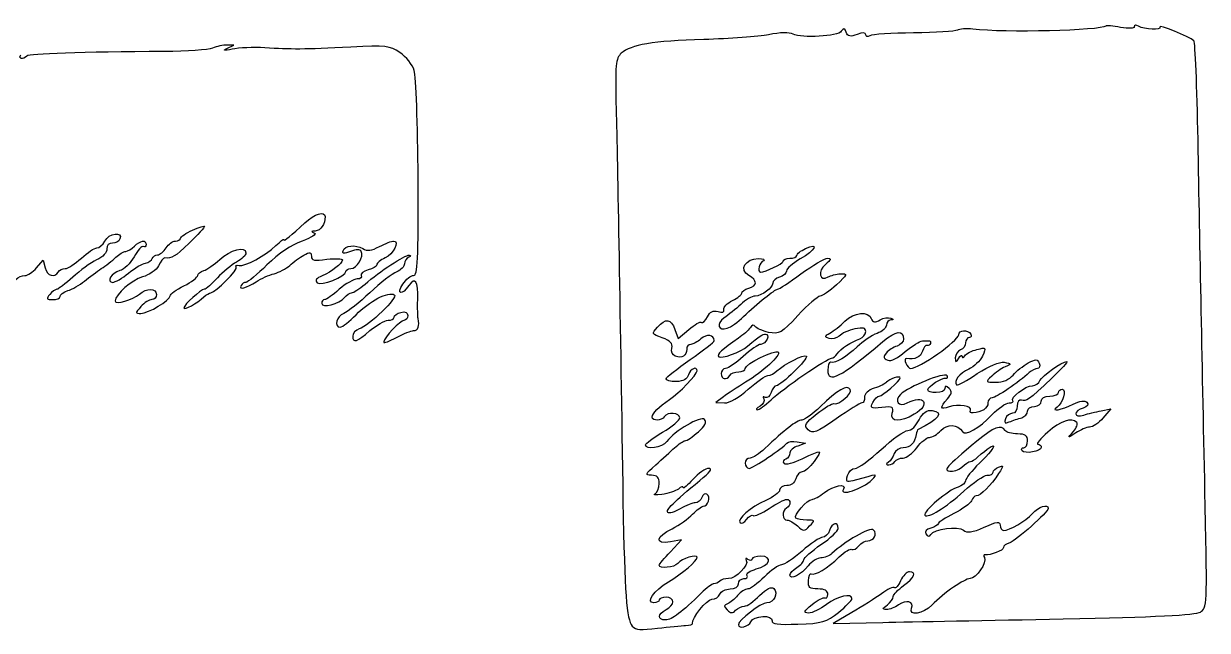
# Model space of a CAD drawing. Extents: x 0 to 69.4, y 0 to 30.3.
# Drawn here: x 27.89 to 33.86, y 7.81 to 10.87 of the extents above; entities that cross this region are included whole.
import ezdxf

# ---------------------------------------------------------------- set-up
doc = ezdxf.new("R2010")
doc.units = 0
doc.header["$MEASUREMENT"] = 0
doc.layers.get('0').update_dxf_attribs({"linetype": 'CONTINUOUS'})

msp = doc.modelspace()

# ---------------------------------------------------------------- linework, layer by layer
at = {"color": 0, "linetype": 'CONTINUOUS'}
for p, q in [((33.3492, 10.8564), (33.3492, 10.8564)), ((28.8461, 10.7453), (28.8461, 10.7453)), ((28.919, 10.7435), (28.9537, 10.7609)), ((28.9537, 10.7609), (28.919, 10.7609)), ((27.959, 9.63781), (27.9921, 9.676)), ((27.9921, 9.676), (28.0025, 9.63781)), ((31.1775, 9.32704), (31.1931, 9.2819)), ((31.1931, 9.2819), (31.2469, 9.32704)), ((31.4222, 8.98856), (31.384, 8.95904)), ((31.384, 8.95904), (31.4275, 8.95731)), ((33.3265, 8.91738), (33.3751, 8.92779)), ((33.3751, 8.92779), (33.3353, 8.88092)), ((31.7937, 8.76113), (31.8354, 8.75424)), ((31.8354, 8.75424), (31.7972, 8.74035)), ((31.9569, 8.315), (31.9569, 8.315)), ((31.1549, 8.20742), (31.2104, 8.26818)), ((31.2104, 8.26818), (31.1549, 8.25776)), ((32.0697, 7.90186), (31.9743, 7.84631)), ((31.9743, 7.84631), (32.226, 7.85151))]:
    msp.add_line(p, q, dxfattribs=at)
for points in [[(33.514, 10.8564), (33.5018, 10.8633), (33.4932, 10.8616), (33.4932, 10.8529)], [(33.7935, 10.7817), (33.771, 10.8026), (33.6113, 10.8685), (33.6217, 10.8512)], [(31.6496, 10.813), (31.5993, 10.8043), (31.4518, 10.7922), (31.3233, 10.7887)], [(31.7729, 10.8165), (31.7538, 10.8251), (31.7069, 10.8251), (31.6496, 10.813)], [(32.016, 10.8303), (32.0003, 10.8043), (31.8146, 10.7939), (31.7729, 10.8165)], [(32.0403, 10.8251), (32.0333, 10.846), (32.0264, 10.8477), (32.016, 10.8303)], [(32.0957, 10.8147), (32.0611, 10.8008), (32.0489, 10.8043), (32.0403, 10.8251)], [(32.1392, 10.813), (32.1392, 10.8251), (32.1253, 10.8251), (32.0957, 10.8147)], [(32.16, 10.8078), (32.1478, 10.8008), (32.1392, 10.8026), (32.1392, 10.813)], [(32.3804, 10.8217), (32.2711, 10.8217), (32.1704, 10.8147), (32.16, 10.8078)], [(32.601, 10.8356), (32.5906, 10.8303), (32.4915, 10.8234), (32.3804, 10.8217)], [(32.679, 10.8408), (32.6461, 10.8442), (32.6114, 10.8425), (32.601, 10.8356)], [(33.3492, 10.8564), (33.3265, 10.8338), (32.8371, 10.8217), (32.679, 10.8408)], [(33.4238, 10.8494), (33.3856, 10.8564), (33.3526, 10.8599), (33.3492, 10.8564)], [(33.4932, 10.8529), (33.4932, 10.8442), (33.4637, 10.8425), (33.4238, 10.8494)], [(33.6217, 10.8512), (33.6337, 10.8338), (33.5435, 10.8373), (33.514, 10.8564)], [(28.8461, 10.7453), (28.8253, 10.7366), (28.716, 10.7297), (28.6032, 10.7279)], [(28.919, 10.7609), (28.9, 10.7609), (28.8669, 10.754), (28.8461, 10.7453)], [(28.9451, 10.7401), (28.9035, 10.7314), (28.8947, 10.7331), (28.919, 10.7435)], [(29.11, 10.747), (29.0528, 10.7505), (28.9781, 10.747), (28.9451, 10.7401)], [(29.544, 10.7505), (29.3061, 10.7383), (29.2401, 10.7383), (29.11, 10.747)], [(29.7904, 10.7227), (29.7383, 10.7574), (29.721, 10.7592), (29.544, 10.7505)], [(31.3233, 10.7887), (31.0647, 10.7817), (30.9553, 10.7626), (30.9067, 10.7192)], [(33.8143, 10.2835), (33.8092, 10.5509), (33.8004, 10.7748), (33.7935, 10.7817)], [(27.9104, 10.7053), (27.8896, 10.6862), (27.8653, 10.6915), (27.8792, 10.7123)], [(28.6032, 10.7279), (28.1847, 10.7262), (27.9226, 10.7175), (27.9104, 10.7053)], [(29.8633, 10.6325), (29.8547, 10.6619), (29.8217, 10.7019), (29.7904, 10.7227)], [(30.9067, 10.7192), (30.8789, 10.6932), (30.8754, 10.6654), (30.8807, 10.4363)], [(29.8825, 10.0909), (29.8807, 10.3599), (29.8721, 10.6047), (29.8633, 10.6325)], [(30.8807, 10.4363), (30.8876, 10.1915), (30.9015, 9.35482), (30.9154, 8.46257)], [(33.8508, 8.43653), (33.8351, 9.16217), (33.8247, 9.72456), (33.8143, 10.2835)], [(29.8599, 9.59961), (29.8807, 9.59961), (29.8842, 9.67253), (29.8825, 10.0909)], [(29.3114, 9.86518), (29.36, 9.91032), (29.4138, 9.92768), (29.4138, 9.89643)], [(28.8063, 9.84782), (28.8063, 9.84261), (28.7715, 9.80442), (28.7282, 9.76275)], [(28.7456, 9.82872), (28.7785, 9.84261), (28.8063, 9.85129), (28.8063, 9.84782)], [(29.2056, 9.78011), (29.2056, 9.76969), (29.2436, 9.80094), (29.3114, 9.86518)], [(29.4138, 9.89643), (29.4138, 9.85824), (29.3912, 9.82525), (29.3635, 9.82351)], [(28.3028, 9.77317), (28.3236, 9.8131), (28.3949, 9.82178), (28.3792, 9.78358)], [(28.6587, 9.77317), (28.6726, 9.77317), (28.6847, 9.78011), (28.6847, 9.78706)], [(28.6847, 9.78706), (28.6847, 9.794), (28.7125, 9.8131), (28.7456, 9.82872)], [(29.36, 9.8131), (29.3721, 9.80789), (29.3461, 9.79053), (29.2975, 9.77317)], [(29.3635, 9.82351), (29.3426, 9.82351), (29.3426, 9.82004), (29.36, 9.8131)], [(28.1847, 9.68642), (28.216, 9.71588), (28.2507, 9.73844), (28.2629, 9.73844)], [(28.3132, 9.73324), (28.315, 9.71588), (28.2942, 9.69336), (28.2611, 9.67774)], [(28.2629, 9.73844), (28.275, 9.73844), (28.2924, 9.75407), (28.3028, 9.77317)], [(28.341, 9.76275), (28.3236, 9.76449), (28.3132, 9.75233), (28.3132, 9.73324)], [(28.3792, 9.78358), (28.374, 9.77143), (28.3567, 9.76101), (28.341, 9.76275)], [(28.4088, 9.72108), (28.4192, 9.72108), (28.4382, 9.73324), (28.4521, 9.74713)], [(28.4972, 9.74539), (28.4903, 9.7506), (28.4678, 9.72629), (28.4504, 9.69336)], [(28.4521, 9.74713), (28.4833, 9.77664), (28.5111, 9.78185), (28.5111, 9.75407)], [(28.5111, 9.75407), (28.5111, 9.74539), (28.5042, 9.74018), (28.4972, 9.74539)], [(28.5685, 9.70378), (28.5806, 9.70378), (28.5997, 9.71935), (28.6118, 9.73844)], [(28.7282, 9.76275), (28.6569, 9.69336), (28.6396, 9.68468), (28.6049, 9.68815)], [(28.6118, 9.73844), (28.624, 9.75754), (28.6449, 9.77317), (28.6587, 9.77317)], [(28.8826, 9.67947), (28.9347, 9.72976), (29.0146, 9.7506), (29.0146, 9.71414)], [(28.9799, 9.64996), (29.0111, 9.64475), (29.11, 9.69857), (29.1656, 9.7506)], [(29.2975, 9.77317), (29.2436, 9.75407), (29.1794, 9.71067), (29.1204, 9.65343)], [(29.1656, 9.7506), (29.1882, 9.77143), (29.2056, 9.78532), (29.2056, 9.78011)], [(29.504, 9.72456), (29.5128, 9.7506), (29.5683, 9.75754), (29.6031, 9.73497)], [(29.5961, 9.72108), (29.5892, 9.7315), (29.57, 9.7315), (29.5422, 9.72108)], [(29.6031, 9.73497), (29.6256, 9.72108), (29.6464, 9.72456), (29.6881, 9.74539)], [(29.6881, 9.74539), (29.7175, 9.76101), (29.7487, 9.77317), (29.7592, 9.77317)], [(29.7592, 9.77317), (29.7904, 9.77317), (29.7575, 9.70719), (29.7158, 9.68815)], [(31.7919, 9.70031), (31.7919, 9.70893), (31.8111, 9.72456), (31.8354, 9.73497)], [(31.8354, 9.73497), (31.9065, 9.76796), (31.8857, 9.72629), (31.8093, 9.68294)], [(28.1032, 9.63433), (28.1171, 9.63433), (28.1535, 9.65864), (28.1847, 9.68642)], [(28.2611, 9.67774), (28.2317, 9.66385), (28.1778, 9.62392), (28.1414, 9.59093)], [(28.2854, 9.63433), (28.3081, 9.64822), (28.341, 9.67426), (28.3583, 9.69163)], [(28.3583, 9.69163), (28.3757, 9.70719), (28.3983, 9.72108), (28.4088, 9.72108)], [(28.4504, 9.69336), (28.4331, 9.66038), (28.4, 9.62913), (28.3792, 9.62392)], [(28.5076, 9.66211), (28.5233, 9.66558), (28.5389, 9.676), (28.5424, 9.68468)], [(28.5424, 9.68468), (28.5458, 9.6951), (28.5581, 9.70378), (28.5685, 9.70378)], [(28.6049, 9.68815), (28.5979, 9.68815), (28.584, 9.67079), (28.5736, 9.64822)], [(28.8028, 9.62392), (28.8183, 9.62913), (28.8549, 9.65517), (28.8826, 9.67947)], [(28.9676, 9.66732), (28.9417, 9.65343), (28.8982, 9.61697), (28.8704, 9.58746)], [(29.0146, 9.71414), (29.0146, 9.70204), (28.9938, 9.68121), (28.9676, 9.66732)], [(29.235, 9.64996), (29.254, 9.66732), (29.2853, 9.69163), (29.3061, 9.70204)], [(29.3061, 9.70204), (29.3374, 9.71935), (29.3443, 9.71761), (29.3443, 9.69683)], [(29.3443, 9.69683), (29.3443, 9.67426), (29.36, 9.67253), (29.4225, 9.68121)], [(29.5006, 9.67774), (29.5006, 9.65864), (29.4485, 9.62044), (29.3982, 9.59788)], [(29.4225, 9.68121), (29.4658, 9.68642), (29.5006, 9.68468), (29.5006, 9.67774)], [(29.5422, 9.72108), (29.5093, 9.70719), (29.4989, 9.70893), (29.504, 9.72456)], [(29.544, 9.63433), (29.5735, 9.63433), (29.6117, 9.69683), (29.5961, 9.72108)], [(29.6151, 9.55621), (29.6881, 9.62044), (29.8165, 9.70378), (29.8374, 9.70204)], [(29.7158, 9.68815), (29.6933, 9.67774), (29.6742, 9.66211), (29.6742, 9.65343)], [(29.8356, 9.69163), (29.8235, 9.68815), (29.8131, 9.67253), (29.8131, 9.65864)], [(29.8374, 9.70204), (29.8478, 9.70204), (29.846, 9.69683), (29.8356, 9.69163)], [(31.549, 9.59961), (31.4986, 9.62739), (31.5333, 9.68642), (31.5976, 9.68468)], [(31.6236, 9.67426), (31.6044, 9.66732), (31.5907, 9.61697), (31.6079, 9.61697)], [(31.5976, 9.68468), (31.6236, 9.68468), (31.634, 9.67947), (31.6236, 9.67426)], [(31.6079, 9.61697), (31.634, 9.61697), (31.7225, 9.65864), (31.7225, 9.67079)], [(31.7225, 9.67079), (31.7225, 9.67947), (31.7382, 9.68642), (31.7572, 9.68642)], [(31.8093, 9.68294), (31.7711, 9.66038), (31.7399, 9.63433), (31.7399, 9.62218)], [(31.7572, 9.68642), (31.7764, 9.68642), (31.7919, 9.69336), (31.7919, 9.70031)], [(31.8128, 9.60829), (31.8718, 9.65169), (31.9326, 9.68642), (31.9482, 9.68642)], [(31.9482, 9.68642), (31.9674, 9.68642), (31.9639, 9.67774), (31.9361, 9.65517)], [(27.9, 9.59961), (27.9139, 9.59961), (27.94, 9.61697), (27.959, 9.63781)], [(28.0025, 9.63781), (28.0129, 9.59788), (28.0493, 9.58572), (28.0685, 9.61697)], [(28.0685, 9.61697), (28.0736, 9.62739), (28.0893, 9.63433), (28.1032, 9.63433)], [(28.2004, 9.57183), (28.2247, 9.59093), (28.2646, 9.62044), (28.2854, 9.63433)], [(28.3792, 9.62392), (28.3358, 9.6135), (28.3081, 9.56489), (28.3428, 9.56489)], [(28.3428, 9.56489), (28.3549, 9.56489), (28.3914, 9.58572), (28.4226, 9.61176)], [(28.4226, 9.61176), (28.4539, 9.63781), (28.4921, 9.66038), (28.5076, 9.66211)], [(28.5736, 9.64822), (28.5632, 9.62739), (28.5268, 9.60135), (28.4938, 9.59267)], [(28.7715, 9.59961), (28.7715, 9.60829), (28.7854, 9.61871), (28.8028, 9.62392)], [(28.8375, 9.51281), (28.8618, 9.51454), (28.9781, 9.63086), (28.966, 9.64301)], [(28.966, 9.64301), (28.959, 9.64996), (28.966, 9.65343), (28.9799, 9.64996)], [(29.1204, 9.65343), (29.0718, 9.60482), (29.0232, 9.56489), (29.0146, 9.56489)], [(29.0667, 9.56836), (29.091, 9.58399), (29.1308, 9.60308), (29.1569, 9.60829)], [(29.1569, 9.60829), (29.1813, 9.61524), (29.2176, 9.63433), (29.235, 9.64996)], [(29.3739, 9.56315), (29.3929, 9.54406), (29.5179, 9.5944), (29.5179, 9.62044)], [(29.5179, 9.62044), (29.5179, 9.62739), (29.5301, 9.63433), (29.544, 9.63433)], [(29.6308, 9.62739), (29.6065, 9.62044), (29.5908, 9.60829), (29.5961, 9.59961)], [(29.6742, 9.65343), (29.6742, 9.64475), (29.6551, 9.6326), (29.6308, 9.62739)], [(29.7749, 9.61871), (29.7522, 9.61003), (29.6915, 9.56142), (29.6394, 9.51281)], [(29.8131, 9.65864), (29.8131, 9.64475), (29.7957, 9.62565), (29.7749, 9.61871)], [(31.6947, 9.53017), (31.7017, 9.53017), (31.7538, 9.56489), (31.8128, 9.60829)], [(31.7399, 9.62218), (31.7399, 9.61176), (31.7243, 9.59614), (31.7051, 9.59093)], [(31.9361, 9.65517), (31.8944, 9.62392), (31.9065, 9.56489), (31.95, 9.59267)], [(31.95, 9.59267), (31.9621, 9.59961), (31.9899, 9.60656), (32.0125, 9.60829)], [(32.0125, 9.60829), (32.0489, 9.61003), (32.0472, 9.60482), (31.9917, 9.55274)], [(27.8549, 9.57878), (27.8671, 9.59093), (27.8861, 9.59961), (27.9, 9.59961)], [(28.1414, 9.59093), (28.1049, 9.55794), (28.0685, 9.53017), (28.0615, 9.53017)], [(28.1171, 9.52322), (28.1379, 9.53017), (28.1761, 9.551), (28.2004, 9.57183)], [(28.4938, 9.59267), (28.4382, 9.57531), (28.3567, 9.50586), (28.3549, 9.47114)], [(28.7021, 9.54753), (28.7403, 9.56663), (28.7715, 9.59093), (28.7715, 9.59961)], [(28.8704, 9.58746), (28.8426, 9.55621), (28.8132, 9.53017), (28.8044, 9.53017)], [(28.9903, 9.54926), (28.9746, 9.52496), (29.0181, 9.53711), (29.0667, 9.56836)], [(29.0146, 9.56489), (29.0058, 9.56489), (28.9954, 9.55794), (28.9903, 9.54926)], [(29.3982, 9.59788), (29.3704, 9.58572), (29.3617, 9.57531), (29.3739, 9.56315)], [(29.5753, 9.58225), (29.5579, 9.58225), (29.5179, 9.55794), (29.485, 9.53017)], [(29.5475, 9.51281), (29.5561, 9.51281), (29.5874, 9.5319), (29.6151, 9.55621)], [(29.5961, 9.59961), (29.6013, 9.58919), (29.5926, 9.58225), (29.5753, 9.58225)], [(29.8356, 9.54926), (29.8008, 9.49718), (29.7714, 9.50413), (29.8061, 9.55621)], [(29.8061, 9.55621), (29.8217, 9.58051), (29.846, 9.59961), (29.8599, 9.59961)], [(29.8807, 9.47635), (29.8825, 9.57357), (29.8686, 9.5944), (29.8356, 9.54926)], [(31.549, 9.53538), (31.5942, 9.54753), (31.5942, 9.57531), (31.549, 9.59961)], [(31.6704, 9.56142), (31.6704, 9.53711), (31.6167, 9.49718), (31.5819, 9.49544)], [(31.7051, 9.59093), (31.6861, 9.58572), (31.6704, 9.57183), (31.6704, 9.56142)], [(31.9917, 9.55274), (31.9586, 9.52149), (31.9204, 9.49544), (31.9083, 9.49544)], [(28.025, 9.50413), (28.0076, 9.48156), (28.0094, 9.47808), (28.0407, 9.47808)], [(28.0615, 9.53017), (28.0528, 9.53017), (28.0372, 9.51801), (28.025, 9.50413)], [(28.0407, 9.47808), (28.0597, 9.47808), (28.0771, 9.48503), (28.0771, 9.49371)], [(28.0771, 9.49371), (28.0771, 9.50239), (28.0944, 9.51628), (28.1171, 9.52322)], [(28.3549, 9.47114), (28.3549, 9.45031), (28.4451, 9.47635), (28.4782, 9.50586)], [(28.4782, 9.50586), (28.5129, 9.53711), (28.5632, 9.53711), (28.5632, 9.50413)], [(28.4851, 9.40864), (28.5215, 9.40864), (28.6326, 9.47461), (28.6326, 9.49718)], [(28.5632, 9.50413), (28.5632, 9.49024), (28.5528, 9.47808), (28.5407, 9.47808)], [(28.6326, 9.49718), (28.6326, 9.50586), (28.6639, 9.52843), (28.7021, 9.54753)], [(28.8044, 9.53017), (28.7871, 9.53017), (28.7021, 9.45204), (28.7021, 9.43642)], [(28.7021, 9.43642), (28.7021, 9.42426), (28.7681, 9.45899), (28.8028, 9.49197)], [(28.8028, 9.49197), (28.8149, 9.50239), (28.8306, 9.51281), (28.8375, 9.51281)], [(29.3964, 9.45899), (29.3964, 9.43294), (29.4867, 9.45551), (29.511, 9.4885)], [(29.485, 9.53017), (29.4537, 9.50065), (29.419, 9.47808), (29.4121, 9.47808)], [(29.6394, 9.51281), (29.5874, 9.46419), (29.5283, 9.41732), (29.5075, 9.40864)], [(29.511, 9.4885), (29.5214, 9.50065), (29.5388, 9.51281), (29.5475, 9.51281)], [(29.57, 9.40169), (29.636, 9.4694), (29.7332, 9.52149), (29.7626, 9.50239)], [(29.7626, 9.50239), (29.7835, 9.49024), (29.636, 9.34614), (29.5857, 9.33051)], [(31.4674, 9.47288), (31.4935, 9.48676), (31.5143, 9.50413), (31.5143, 9.51107)], [(31.5819, 9.49544), (31.5664, 9.49544), (31.5333, 9.47635), (31.509, 9.45378)], [(31.5143, 9.51107), (31.5143, 9.51975), (31.5299, 9.53017), (31.549, 9.53538)], [(31.5229, 9.39301), (31.5924, 9.45899), (31.6808, 9.53017), (31.6947, 9.53017)], [(31.9083, 9.49544), (31.8979, 9.49544), (31.8475, 9.45204), (31.7972, 9.39822)], [(28.4851, 9.44336), (28.4556, 9.41038), (28.4556, 9.40864), (28.4851, 9.40864)], [(28.5407, 9.47808), (28.5268, 9.47808), (28.5025, 9.46246), (28.4851, 9.44336)], [(29.4121, 9.47808), (29.4033, 9.47808), (29.3964, 9.4694), (29.3964, 9.45899)], [(29.8825, 9.3826), (29.8807, 9.39301), (29.879, 9.43468), (29.8807, 9.47635)], [(31.424, 9.42774), (31.4206, 9.43989), (31.4396, 9.46072), (31.4674, 9.47288)], [(31.509, 9.45378), (31.4847, 9.43121), (31.4465, 9.39996), (31.4257, 9.38607)], [(29.5075, 9.40864), (29.4711, 9.39475), (29.4572, 9.33919), (29.4901, 9.33919)], [(29.4901, 9.33919), (29.5006, 9.33919), (29.5371, 9.36871), (29.57, 9.40169)], [(29.6394, 9.32183), (29.6725, 9.34961), (29.714, 9.37218), (29.7314, 9.37392)], [(29.8131, 9.37392), (29.7922, 9.37392), (29.7106, 9.28711), (29.7089, 9.26454)], [(29.7314, 9.37392), (29.7471, 9.37392), (29.761, 9.38086), (29.761, 9.38954)], [(29.761, 9.38954), (29.761, 9.39822), (29.7765, 9.40864), (29.7957, 9.41385)], [(29.7957, 9.41385), (29.8182, 9.41906), (29.8304, 9.41385), (29.8304, 9.39822)], [(29.8304, 9.39822), (29.8304, 9.38433), (29.8217, 9.37392), (29.8131, 9.37392)], [(29.8599, 9.32183), (29.8825, 9.32183), (29.8911, 9.34614), (29.8825, 9.3826)], [(31.089, 9.33919), (31.1306, 9.38607), (31.1567, 9.3826), (31.1775, 9.32704)], [(31.3111, 9.3635), (31.3164, 9.35829), (31.3303, 9.37044), (31.3407, 9.39128)], [(31.3407, 9.39128), (31.3546, 9.41732), (31.3701, 9.42426), (31.3944, 9.41732)], [(31.4257, 9.38607), (31.384, 9.35656), (31.3944, 9.31836), (31.4414, 9.33399)], [(31.3944, 9.41732), (31.4171, 9.41038), (31.4275, 9.41385), (31.424, 9.42774)], [(31.4414, 9.33399), (31.4569, 9.33919), (31.4951, 9.36524), (31.5229, 9.39301)], [(31.7972, 9.39822), (31.7139, 9.30794), (31.7035, 9.30274), (31.6496, 9.31315)], [(32.0333, 9.36871), (32.0801, 9.41385), (32.1531, 9.42253), (32.1669, 9.3826)], [(32.1669, 9.3826), (32.1756, 9.3635), (32.186, 9.36176), (32.2121, 9.37565)], [(32.2121, 9.37565), (32.2294, 9.38607), (32.2538, 9.38954), (32.2658, 9.38433)], [(32.2658, 9.37565), (32.2538, 9.37392), (32.2433, 9.3635), (32.2433, 9.34961)], [(32.2658, 9.38433), (32.2815, 9.37913), (32.2815, 9.37565), (32.2658, 9.37565)], [(29.5857, 9.33051), (29.5683, 9.32357), (29.5526, 9.30794), (29.5526, 9.29406)], [(29.5526, 9.29406), (29.5526, 9.2576), (29.5735, 9.26454), (29.6394, 9.32183)], [(29.7731, 9.28711), (29.8096, 9.30621), (29.8478, 9.32183), (29.8599, 9.32183)], [(31.1133, 9.28538), (31.0594, 9.30447), (31.0578, 9.30621), (31.089, 9.33919)], [(31.2469, 9.32704), (31.2764, 9.35308), (31.306, 9.36871), (31.3111, 9.3635)], [(31.556, 9.33572), (31.5472, 9.32357), (31.5213, 9.29926), (31.4969, 9.28364)], [(31.5819, 9.34267), (31.575, 9.35308), (31.5646, 9.35135), (31.556, 9.33572)], [(31.6496, 9.31315), (31.6183, 9.3201), (31.5872, 9.33399), (31.5819, 9.34267)], [(31.9551, 9.2819), (31.9308, 9.29058), (31.9308, 9.29406), (31.9586, 9.30968)], [(31.9586, 9.30968), (31.9778, 9.3201), (32.0107, 9.34614), (32.0333, 9.36871)], [(32.0836, 9.33051), (32.0542, 9.32357), (32.0176, 9.30794), (32.0056, 9.29406)], [(32.1392, 9.31663), (32.1392, 9.33572), (32.1269, 9.33919), (32.0836, 9.33051)], [(32.1096, 9.28017), (32.1253, 9.28711), (32.1392, 9.30274), (32.1392, 9.31663)], [(32.2433, 9.34961), (32.2433, 9.33572), (32.2225, 9.31663), (32.1964, 9.30794)], [(32.226, 9.26628), (32.2919, 9.32357), (32.3301, 9.32704), (32.3301, 9.27843)], [(32.6079, 9.301), (32.6079, 9.32531), (32.6531, 9.32878), (32.6686, 9.30447)], [(29.7089, 9.26454), (29.7089, 9.2576), (29.7383, 9.26801), (29.7731, 9.28711)], [(31.1618, 9.23329), (31.1671, 9.2576), (31.1549, 9.26975), (31.1133, 9.28538)], [(31.2574, 9.25239), (31.2451, 9.25239), (31.2365, 9.24197), (31.2365, 9.22814)], [(31.2539, 9.17606), (31.3215, 9.22119), (31.3754, 9.26454), (31.3754, 9.27149)], [(31.3076, 9.28017), (31.2903, 9.26454), (31.2678, 9.25239), (31.2574, 9.25239)], [(31.3754, 9.27149), (31.3754, 9.301), (31.3372, 9.30621), (31.3076, 9.28017)], [(31.4969, 9.28364), (31.4153, 9.22814), (31.3858, 9.20036), (31.3979, 9.18994)], [(31.6097, 9.25239), (31.5976, 9.25239), (31.5576, 9.22467), (31.5213, 9.19168)], [(31.5437, 9.24371), (31.6062, 9.29579), (31.6183, 9.30447), (31.634, 9.30447)], [(31.6426, 9.27843), (31.6357, 9.26454), (31.6218, 9.25239), (31.6097, 9.25239)], [(31.634, 9.30447), (31.6444, 9.30447), (31.6479, 9.29232), (31.6426, 9.27843)], [(31.9482, 9.12224), (31.9482, 9.05279), (32.009, 9.08404), (32.226, 9.26628)], [(32.0056, 9.29406), (31.9917, 9.2819), (31.969, 9.27669), (31.9551, 9.2819)], [(31.9951, 9.20557), (32.0107, 9.22988), (32.0663, 9.26628), (32.1096, 9.28017)], [(32.1964, 9.30794), (32.1686, 9.29753), (32.1253, 9.26801), (32.0957, 9.24024)], [(32.3301, 9.27843), (32.3301, 9.26628), (32.3144, 9.25065), (32.2971, 9.24371)], [(32.3387, 9.21599), (32.3735, 9.24544), (32.4117, 9.26975), (32.4256, 9.26975)], [(32.3649, 9.13092), (32.4082, 9.13092), (32.6061, 9.26975), (32.6079, 9.301)], [(32.4256, 9.26975), (32.4394, 9.26975), (32.4551, 9.26975), (32.4603, 9.26975)], [(32.4482, 9.24718), (32.4413, 9.25065), (32.4308, 9.23676), (32.4256, 9.21772)], [(32.4656, 9.2576), (32.4621, 9.24892), (32.4551, 9.24544), (32.4482, 9.24718)], [(32.4603, 9.26975), (32.4656, 9.26975), (32.4672, 9.26454), (32.4656, 9.2576)], [(32.6426, 9.26107), (32.6426, 9.24544), (32.6304, 9.22988), (32.6165, 9.22467)], [(32.6617, 9.28711), (32.6512, 9.28711), (32.6426, 9.27496), (32.6426, 9.26107)], [(32.6686, 9.30447), (32.6739, 9.29579), (32.6704, 9.28711), (32.6617, 9.28711)], [(31.1792, 9.19342), (31.1653, 9.19863), (31.1567, 9.21599), (31.1618, 9.23329)], [(31.2365, 9.22814), (31.2365, 9.19515), (31.2122, 9.17953), (31.1792, 9.19342)], [(31.3979, 9.18994), (31.4101, 9.17779), (31.5108, 9.21425), (31.5437, 9.24371)], [(31.5213, 9.19168), (31.4847, 9.15869), (31.4449, 9.13092), (31.4326, 9.13092)], [(31.5317, 9.13092), (31.5317, 9.15349), (31.6826, 9.22814), (31.6982, 9.21425)], [(31.6982, 9.21425), (31.7139, 9.19863), (31.6201, 9.11356), (31.5333, 9.06147)], [(31.8406, 9.19342), (31.851, 9.18126), (31.7121, 9.04411), (31.6878, 9.04411)], [(31.6913, 9.11876), (31.7312, 9.15522), (31.8285, 9.20383), (31.8406, 9.19342)], [(32.0957, 9.24024), (32.0437, 9.18994), (31.9864, 9.15696), (31.9621, 9.16217)], [(31.9674, 9.183), (31.9743, 9.183), (31.9882, 9.19342), (31.9951, 9.20557)], [(32.2433, 9.20904), (32.226, 9.18821), (32.2276, 9.18126), (32.2503, 9.17258)], [(32.2971, 9.24371), (32.2781, 9.2385), (32.2538, 9.22293), (32.2433, 9.20904)], [(32.2503, 9.17258), (32.2676, 9.16564), (32.3006, 9.183), (32.3387, 9.21599)], [(32.4256, 9.21772), (32.4151, 9.18821), (32.3874, 9.17432), (32.344, 9.18126)], [(32.6165, 9.22467), (32.6026, 9.21772), (32.5906, 9.20036), (32.5906, 9.18474)], [(32.6079, 9.183), (32.6165, 9.19689), (32.6253, 9.2021), (32.6253, 9.19168)], [(32.6253, 9.19168), (32.6253, 9.183), (32.6322, 9.183), (32.6392, 9.19515)], [(32.6392, 9.19515), (32.6461, 9.20557), (32.6739, 9.22119), (32.6999, 9.2264)], [(32.7276, 9.19342), (32.7156, 9.16911), (32.6843, 9.1396), (32.6582, 9.12744)], [(32.6999, 9.2264), (32.7468, 9.2385), (32.7468, 9.2385), (32.7276, 9.19342)], [(31.1324, 9.07883), (31.1324, 9.08578), (31.1879, 9.12918), (31.2539, 9.17606)], [(31.2886, 9.11876), (31.2886, 9.14481), (31.2556, 9.12918), (31.2451, 9.09967)], [(31.4326, 9.13092), (31.4206, 9.13092), (31.4101, 9.11876), (31.4101, 9.10488)], [(31.4986, 9.11356), (31.516, 9.11356), (31.5317, 9.12224), (31.5317, 9.13092)], [(31.6618, 8.97293), (31.719, 9.02849), (31.9447, 9.183), (31.9674, 9.183)], [(31.9621, 9.16217), (31.9535, 9.1639), (31.9482, 9.14654), (31.9482, 9.12224)], [(32.344, 9.18126), (32.3371, 9.18126), (32.3353, 9.17085), (32.3406, 9.15696)], [(32.3406, 9.15696), (32.3475, 9.14307), (32.3579, 9.13092), (32.3649, 9.13092)], [(32.5906, 9.18474), (32.5906, 9.16043), (32.594, 9.16043), (32.6079, 9.183)], [(32.7017, 9.10488), (32.7624, 9.14481), (32.8128, 9.16564), (32.8371, 9.16217)], [(32.8422, 9.1396), (32.8232, 9.13092), (32.7919, 9.11008), (32.7746, 9.09272)], [(32.8371, 9.16217), (32.8753, 9.15522), (32.8753, 9.15349), (32.8422, 9.1396)], [(32.8822, 9.09793), (32.8978, 9.11703), (32.9325, 9.14481), (32.9586, 9.15869)], [(32.9586, 9.15869), (32.9968, 9.17953), (33.0054, 9.17953), (33.0142, 9.15696)], [(33.0054, 9.13092), (32.995, 9.13092), (32.976, 9.1205), (32.9637, 9.11008)], [(33.0142, 9.15696), (33.0193, 9.14307), (33.0158, 9.13092), (33.0054, 9.13092)], [(33.0176, 9.07015), (33.0279, 9.09446), (33.1286, 9.16564), (33.1529, 9.16564)], [(33.1529, 9.16564), (33.1599, 9.16564), (33.1269, 9.12918), (33.0783, 9.08404)], [(31.1844, 9.06494), (31.1549, 9.06494), (31.1324, 9.07015), (31.1324, 9.07883)], [(31.1497, 8.97467), (31.1983, 9.00592), (31.2886, 9.09967), (31.2886, 9.11876)], [(31.2451, 9.09967), (31.24, 9.0771), (31.2192, 9.06668), (31.1844, 9.06494)], [(31.4101, 9.10488), (31.4101, 9.07536), (31.4379, 9.07015), (31.4535, 9.09619)], [(31.4535, 9.09619), (31.4588, 9.10661), (31.4796, 9.11356), (31.4986, 9.11356)], [(31.5472, 9.02675), (31.5907, 9.06494), (31.634, 9.09619), (31.6461, 9.09619)], [(31.6461, 9.09619), (31.6583, 9.09619), (31.6792, 9.10661), (31.6913, 9.11876)], [(32.2068, 8.99203), (32.2242, 8.99203), (32.3128, 9.06842), (32.3128, 9.08404)], [(32.3128, 9.08404), (32.3128, 9.09619), (32.2572, 9.07883), (32.2433, 9.06147)], [(32.5489, 9.09446), (32.5367, 9.11356), (32.3544, 9.0389), (32.3144, 9.00071)], [(32.4517, 9.02328), (32.4517, 9.04064), (32.5262, 9.08751), (32.5436, 9.08231)], [(32.5436, 9.08231), (32.5524, 9.08057), (32.554, 9.08578), (32.5489, 9.09446)], [(32.6582, 9.12744), (32.6114, 9.10661), (32.5801, 9.06668), (32.5975, 9.04932)], [(32.5975, 9.04932), (32.6026, 9.04411), (32.6496, 9.07015), (32.7017, 9.10488)], [(32.7746, 9.09272), (32.7415, 9.06147), (32.7415, 9.06147), (32.7954, 9.06147)], [(32.9637, 9.11008), (32.9117, 9.06147), (32.7954, 8.98335), (32.7762, 8.98335)], [(32.7954, 9.06147), (32.8301, 9.06147), (32.8631, 9.07536), (32.8822, 9.09793)], [(33.0783, 9.08404), (32.9586, 8.96946), (32.9482, 8.96251), (32.9239, 8.97119)], [(31.5333, 9.06147), (31.4935, 9.03717), (31.4431, 9.00418), (31.4222, 8.98856)], [(31.4275, 8.95731), (31.4535, 8.95731), (31.5004, 8.98508), (31.5472, 9.02675)], [(31.6878, 9.04411), (31.6792, 9.04411), (31.6669, 9.02849), (31.6618, 9.00939)], [(32.0611, 9.02501), (32.0454, 9.05106), (31.9986, 9.02328), (31.91, 8.93821)], [(31.9778, 8.95383), (32.0021, 8.94515), (32.0732, 9.00592), (32.0611, 9.02501)], [(32.1825, 9.03196), (32.1512, 9.02154), (32.1322, 9.00244), (32.1322, 8.98508)], [(32.2433, 9.06147), (32.2381, 9.05453), (32.2121, 9.04064), (32.1825, 9.03196)], [(32.495, 9.00939), (32.4707, 9.00939), (32.4517, 9.0146), (32.4517, 9.02328)], [(32.5385, 9.03022), (32.5385, 9.01807), (32.5193, 9.00939), (32.495, 9.00939)], [(32.5593, 9.03022), (32.5436, 9.04585), (32.5385, 9.04585), (32.5385, 9.03022)], [(32.5506, 8.97814), (32.5732, 9.00244), (32.5749, 9.0146), (32.5593, 9.03022)], [(32.8804, 8.96772), (32.8649, 8.98335), (32.9447, 9.04411), (32.9794, 9.04411)], [(32.9794, 9.04411), (32.995, 9.04411), (33.0124, 9.05626), (33.0176, 9.07015)], [(33.1304, 9.02675), (33.1529, 9.02675), (33.1321, 8.95383), (33.1043, 8.93647)], [(33.1113, 9.00939), (33.1113, 9.01981), (33.12, 9.02675), (33.1304, 9.02675)], [(31.0629, 8.88613), (31.0629, 8.90522), (31.096, 8.93821), (31.1497, 8.97467)], [(31.5924, 8.92258), (31.6011, 8.92258), (31.6322, 8.94515), (31.6618, 8.97293)], [(31.6253, 8.97814), (31.6306, 8.96772), (31.6218, 8.9521), (31.6062, 8.94168)], [(31.6322, 8.98508), (31.6218, 8.99203), (31.6183, 8.98856), (31.6253, 8.97814)], [(31.6618, 9.00939), (31.6549, 8.99029), (31.6426, 8.97988), (31.6322, 8.98508)], [(31.8944, 8.90349), (31.9326, 8.933), (31.969, 8.95557), (31.9778, 8.95383)], [(32.12, 8.95731), (32.1114, 8.95731), (32.0524, 8.92085), (31.9899, 8.87744)], [(32.1322, 8.98508), (32.1339, 8.96946), (32.1288, 8.95731), (32.12, 8.95731)], [(32.2207, 8.93474), (32.1635, 8.92779), (32.16, 8.93126), (32.1756, 8.95904)], [(32.1756, 8.95904), (32.1843, 8.97814), (32.1982, 8.99203), (32.2068, 8.99203)], [(32.3144, 9.00071), (32.2815, 8.96772), (32.3058, 8.93474), (32.3475, 8.95731)], [(32.3475, 8.95731), (32.4343, 9.00418), (32.469, 8.95036), (32.3839, 8.90001)], [(32.5593, 8.93821), (32.5142, 8.92085), (32.5107, 8.93474), (32.5506, 8.97814)], [(32.6669, 8.92085), (32.6808, 8.94168), (32.6044, 8.95383), (32.5593, 8.93821)], [(32.7554, 8.95731), (32.7554, 8.93126), (32.7225, 8.90869), (32.6808, 8.90696)], [(32.7762, 8.98335), (32.7642, 8.98335), (32.7554, 8.97119), (32.7554, 8.95731)], [(32.7762, 8.89828), (32.8075, 8.93126), (32.8457, 8.95731), (32.8631, 8.95731)], [(32.8631, 8.95731), (32.8788, 8.95731), (32.8857, 8.96251), (32.8804, 8.96772)], [(32.9239, 8.97119), (32.9117, 8.97467), (32.9031, 8.96251), (32.9031, 8.94168)], [(32.9899, 8.93994), (33.0089, 8.93994), (33.0244, 8.9521), (33.0244, 8.96599)], [(33.0244, 8.96599), (33.0244, 8.98161), (33.0401, 8.99203), (33.0679, 8.99203)], [(33.0679, 8.99203), (33.0922, 8.99203), (33.1113, 9.00071), (33.1113, 9.00939)], [(33.1842, 8.95036), (33.2189, 8.96772), (33.2432, 8.97119), (33.2536, 8.96078)], [(33.2536, 8.96078), (33.2658, 8.94863), (33.2589, 8.93994), (33.2346, 8.93126)], [(31.2018, 8.88265), (31.2018, 8.90869), (31.1393, 8.9139), (31.1237, 8.88786)], [(31.3268, 8.87397), (31.3076, 8.89307), (31.174, 8.81668), (31.1358, 8.76286)], [(31.6062, 8.94168), (31.5889, 8.93126), (31.5819, 8.92258), (31.5924, 8.92258)], [(31.91, 8.93821), (31.8718, 8.90175), (31.8285, 8.8705), (31.8163, 8.8705)], [(31.8493, 8.82189), (31.8267, 8.84446), (31.8319, 8.85488), (31.8944, 8.90349)], [(32.2728, 8.90522), (32.2815, 8.93821), (32.2762, 8.93994), (32.2207, 8.93474)], [(32.3839, 8.90001), (32.3128, 8.85835), (32.2607, 8.86008), (32.2728, 8.90522)], [(32.4742, 8.91911), (32.535, 8.91043), (32.5089, 8.87571), (32.4031, 8.82363)], [(32.4082, 8.87224), (32.429, 8.91043), (32.4464, 8.92258), (32.4742, 8.91911)], [(32.6269, 8.81321), (32.6426, 8.79064), (32.7103, 8.82883), (32.7762, 8.89828)], [(32.6808, 8.90696), (32.6686, 8.90522), (32.6617, 8.91217), (32.6669, 8.92085)], [(32.8788, 8.90522), (32.8649, 8.90522), (32.8492, 8.89307), (32.844, 8.87744)], [(32.9031, 8.94168), (32.9031, 8.92085), (32.8926, 8.90522), (32.8788, 8.90522)], [(32.9256, 8.88265), (32.9413, 8.88786), (32.9551, 8.90349), (32.9551, 8.91564)], [(32.9551, 8.91564), (32.9551, 8.92953), (32.9707, 8.93994), (32.9899, 8.93994)], [(33.1043, 8.93647), (33.0661, 8.91043), (33.1304, 8.92258), (33.1842, 8.95036)], [(33.2346, 8.93126), (33.2137, 8.92606), (33.1981, 8.91217), (33.1981, 8.90175)], [(33.1981, 8.90175), (33.1981, 8.89133), (33.2137, 8.88786), (33.2381, 8.89654)], [(33.2381, 8.89654), (33.2589, 8.90349), (33.2988, 8.91217), (33.3265, 8.91738)], [(31.1237, 8.88786), (31.1099, 8.86529), (31.0629, 8.86529), (31.0629, 8.88613)], [(31.115, 8.80974), (31.1636, 8.83751), (31.2018, 8.8705), (31.2018, 8.88265)], [(31.2956, 8.81147), (31.3285, 8.84099), (31.3389, 8.86182), (31.3268, 8.87397)], [(31.8163, 8.8705), (31.7919, 8.8705), (31.7278, 8.82015), (31.6306, 8.72819)], [(31.9899, 8.87744), (31.8892, 8.80626), (31.8718, 8.80106), (31.8493, 8.82189)], [(32.351, 8.81842), (32.3683, 8.81842), (32.3943, 8.84272), (32.4082, 8.87224)], [(32.5176, 8.81842), (32.5506, 8.85314), (32.6026, 8.8514), (32.6269, 8.81321)], [(32.8422, 8.81842), (32.8232, 8.84967), (32.785, 8.83578), (32.6999, 8.7646)], [(32.844, 8.87744), (32.8353, 8.85661), (32.8406, 8.8514), (32.8631, 8.86182)], [(32.8631, 8.86182), (32.8804, 8.86876), (32.9082, 8.87918), (32.9256, 8.88265)], [(33.2033, 8.85835), (33.1772, 8.88613), (33.12, 8.86703), (33.0575, 8.80974)], [(33.186, 8.81321), (33.2015, 8.83231), (33.2103, 8.85314), (33.2033, 8.85835)], [(33.2675, 8.83578), (33.2536, 8.83578), (33.2207, 8.82189), (33.1981, 8.80626)], [(33.3353, 8.88092), (33.3144, 8.85661), (33.2832, 8.83578), (33.2675, 8.83578)], [(31.0282, 8.74556), (31.0282, 8.7525), (31.0682, 8.78196), (31.115, 8.80974)], [(31.2278, 8.76633), (31.2382, 8.76633), (31.2678, 8.78717), (31.2956, 8.81147)], [(32.2172, 8.72299), (32.2728, 8.77501), (32.3336, 8.81842), (32.351, 8.81842)], [(32.3926, 8.79758), (32.3874, 8.75597), (32.3631, 8.73167), (32.3283, 8.73167)], [(32.4031, 8.82363), (32.3996, 8.82363), (32.3961, 8.81147), (32.3926, 8.79758)], [(32.3961, 8.73167), (32.4186, 8.76113), (32.4464, 8.78369), (32.4603, 8.78369)], [(32.4603, 8.78369), (32.4742, 8.78369), (32.5003, 8.79932), (32.5176, 8.81842)], [(32.7033, 8.68479), (32.8058, 8.77501), (32.8128, 8.75076), (32.7121, 8.65354)], [(32.9047, 8.80106), (32.8753, 8.80106), (32.8475, 8.80974), (32.8422, 8.81842)], [(32.9551, 8.76633), (32.9551, 8.79238), (32.9429, 8.80106), (32.9047, 8.80106)], [(33.0575, 8.80974), (33.0193, 8.77675), (32.9968, 8.74903), (33.0072, 8.74903)], [(33.1981, 8.80626), (33.1547, 8.77849), (33.1547, 8.77849), (33.186, 8.81321)], [(31.1358, 8.76286), (31.1133, 8.73167), (31.0282, 8.71778), (31.0282, 8.74556)], [(31.0803, 8.64486), (31.1133, 8.67437), (31.1567, 8.71257), (31.1757, 8.73167)], [(31.1757, 8.73167), (31.1965, 8.75076), (31.2192, 8.76633), (31.2278, 8.76633)], [(31.5507, 8.6275), (31.5699, 8.6275), (31.7225, 8.72993), (31.7417, 8.75424)], [(31.6306, 8.72819), (31.6028, 8.70042), (31.5699, 8.67958), (31.556, 8.67958)], [(31.7417, 8.75424), (31.7486, 8.76286), (31.7711, 8.76633), (31.7937, 8.76113)], [(31.7972, 8.74035), (31.7746, 8.7334), (31.7572, 8.71778), (31.7572, 8.70562)], [(31.8181, 8.67611), (31.9204, 8.72472), (31.9239, 8.72472), (31.8788, 8.66222)], [(32.0853, 8.6275), (32.101, 8.6275), (32.16, 8.6709), (32.2172, 8.72299)], [(32.3283, 8.73167), (32.3093, 8.73167), (32.2885, 8.71778), (32.2832, 8.70215)], [(32.3283, 8.67958), (32.344, 8.67958), (32.3753, 8.70389), (32.3961, 8.73167)], [(32.6999, 8.7646), (32.5385, 8.62924), (32.5297, 8.61882), (32.5628, 8.61361)], [(32.9274, 8.71604), (32.9221, 8.72472), (32.9274, 8.73167), (32.936, 8.73167)], [(33.0244, 8.7334), (33.0244, 8.71257), (32.9394, 8.69868), (32.9274, 8.71604)], [(32.936, 8.73167), (32.9464, 8.73167), (32.9551, 8.74729), (32.9551, 8.76633)], [(33.0072, 8.74903), (33.0158, 8.74903), (33.0244, 8.74208), (33.0244, 8.7334)], [(31.556, 8.67958), (31.5421, 8.67958), (31.5317, 8.66743), (31.5317, 8.65354)], [(31.5317, 8.65354), (31.5317, 8.63965), (31.5403, 8.6275), (31.5507, 8.6275)], [(31.7364, 8.67437), (31.7243, 8.6709), (31.719, 8.66049), (31.7278, 8.65181)], [(31.7278, 8.65181), (31.7347, 8.64486), (31.7764, 8.65528), (31.8181, 8.67611)], [(31.7572, 8.70562), (31.7572, 8.69347), (31.7468, 8.67958), (31.7364, 8.67437)], [(31.8788, 8.66222), (31.8579, 8.63444), (31.8319, 8.61014), (31.8181, 8.61014)], [(32.2538, 8.65875), (32.2399, 8.65007), (32.2415, 8.64486), (32.2554, 8.64486)], [(32.2832, 8.70215), (32.2762, 8.68479), (32.2642, 8.66569), (32.2538, 8.65875)], [(32.2554, 8.64486), (32.2658, 8.64486), (32.2815, 8.65354), (32.2867, 8.66222)], [(32.2867, 8.66222), (32.2919, 8.67264), (32.311, 8.67958), (32.3283, 8.67958)], [(32.6235, 8.63444), (32.6408, 8.65007), (32.66, 8.66222), (32.6669, 8.66222)], [(32.7121, 8.65354), (32.6739, 8.61708), (32.6426, 8.57715), (32.6426, 8.565)], [(32.6669, 8.66222), (32.6739, 8.66222), (32.6913, 8.67264), (32.7033, 8.68479)], [(31.0594, 8.59278), (31.0247, 8.59278), (31.0265, 8.59799), (31.0803, 8.64486)], [(31.3476, 8.6275), (31.3319, 8.6275), (31.2956, 8.60319), (31.2678, 8.57194)], [(31.3025, 8.56674), (31.3546, 8.6084), (31.3685, 8.6275), (31.3476, 8.6275)], [(31.8181, 8.61014), (31.8058, 8.61014), (31.7919, 8.59451), (31.7868, 8.57542)], [(32.0472, 8.59104), (32.0524, 8.61187), (32.0697, 8.6275), (32.0853, 8.6275)], [(32.1704, 8.57021), (32.2017, 8.60146), (32.2051, 8.60146), (32.0749, 8.565)], [(32.5628, 8.61361), (32.5801, 8.61014), (32.6061, 8.61882), (32.6235, 8.63444)], [(32.8093, 8.60146), (32.7711, 8.54243), (32.7172, 8.48861), (32.6964, 8.48861)], [(32.7503, 8.59278), (32.7676, 8.59278), (32.7815, 8.59972), (32.7815, 8.6084)], [(32.7815, 8.6084), (32.7815, 8.61708), (32.7936, 8.62924), (32.8093, 8.63444)], [(32.8093, 8.63444), (32.8353, 8.64486), (32.8353, 8.64139), (32.8093, 8.60146)], [(31.0976, 8.55111), (31.0976, 8.58236), (31.089, 8.59278), (31.0594, 8.59278)], [(31.0768, 8.49903), (31.0872, 8.50424), (31.0976, 8.52854), (31.0976, 8.55111)], [(31.141, 8.40528), (31.1289, 8.41743), (31.1706, 8.45736), (31.3025, 8.56674)], [(31.2192, 8.53028), (31.2192, 8.53896), (31.2069, 8.53549), (31.1949, 8.52333)], [(31.2678, 8.57194), (31.2417, 8.54243), (31.2192, 8.52333), (31.2192, 8.53028)], [(31.7417, 8.54069), (31.7208, 8.54069), (31.7051, 8.53028), (31.7051, 8.51812)], [(31.7868, 8.57542), (31.7815, 8.55458), (31.7625, 8.54069), (31.7417, 8.54069)], [(31.9308, 8.50597), (31.976, 8.54069), (32.0454, 8.55458), (32.0264, 8.52333)], [(32.0264, 8.52333), (32.0021, 8.4834), (32.1235, 8.52333), (32.1704, 8.57021)], [(32.0749, 8.565), (32.0437, 8.55632), (32.0385, 8.55979), (32.0472, 8.59104)], [(32.6044, 8.53375), (32.5575, 8.5216), (32.4239, 8.40701), (32.4378, 8.39139)], [(32.6426, 8.565), (32.6426, 8.55458), (32.6253, 8.53896), (32.6044, 8.53375)], [(32.6339, 8.51292), (32.6808, 8.55632), (32.7346, 8.59278), (32.7503, 8.59278)], [(31.1115, 8.49556), (31.0803, 8.49208), (31.0647, 8.49382), (31.0768, 8.49903)], [(31.1949, 8.52333), (31.181, 8.51292), (31.1428, 8.50076), (31.1115, 8.49556)], [(31.3129, 8.48167), (31.3076, 8.46604), (31.2921, 8.45389), (31.2799, 8.45389)], [(31.3389, 8.49729), (31.3303, 8.50424), (31.3181, 8.49556), (31.3129, 8.48167)], [(31.3199, 8.43653), (31.3442, 8.43653), (31.3597, 8.48514), (31.3389, 8.49729)], [(31.7051, 8.51812), (31.7051, 8.50597), (31.6739, 8.4834), (31.6357, 8.46604)], [(31.8683, 8.47125), (31.8788, 8.47125), (31.9065, 8.48687), (31.9308, 8.50597)], [(32.4378, 8.39139), (32.4551, 8.37576), (32.5419, 8.42958), (32.6339, 8.51292)], [(32.6964, 8.48861), (32.6878, 8.48861), (32.6774, 8.47819), (32.6721, 8.46431)], [(30.9154, 8.46257), (30.924, 7.99214), (30.9328, 7.86888), (30.9622, 7.83242)], [(31.2035, 8.42437), (31.1757, 8.40701), (31.1463, 8.39833), (31.141, 8.40528)], [(31.2799, 8.45389), (31.2678, 8.45389), (31.2331, 8.44), (31.2035, 8.42437)], [(31.266, 8.3966), (31.2868, 8.41743), (31.3111, 8.43653), (31.3199, 8.43653)], [(31.6357, 8.46604), (31.5594, 8.43306), (31.4882, 8.37056), (31.5056, 8.35319)], [(31.5715, 8.38965), (31.5785, 8.38444), (31.6149, 8.40007), (31.6531, 8.42611)], [(31.6531, 8.42611), (31.6913, 8.45042), (31.7294, 8.47125), (31.7399, 8.47125)], [(31.7399, 8.42785), (31.7156, 8.41222), (31.7174, 8.36708), (31.7433, 8.36708)], [(31.7399, 8.47125), (31.7625, 8.47125), (31.7625, 8.44174), (31.7399, 8.42785)], [(31.7868, 8.3775), (31.7746, 8.38965), (31.844, 8.47125), (31.8683, 8.47125)], [(32.6721, 8.46431), (32.6669, 8.45042), (32.6269, 8.42264), (32.5836, 8.40007)], [(33.0592, 8.42611), (33.0592, 8.40701), (32.8978, 8.26471), (32.8649, 8.25256)], [(32.9794, 8.40007), (33.0107, 8.43479), (33.0592, 8.45042), (33.0592, 8.42611)], [(33.8265, 7.9036), (33.8594, 7.92443), (33.8613, 7.93658), (33.8508, 8.43653)], [(31.1636, 8.32368), (31.1983, 8.34104), (31.2451, 8.37403), (31.266, 8.3966)], [(31.5056, 8.35319), (31.5125, 8.34625), (31.5264, 8.35493), (31.5386, 8.37056)], [(31.5386, 8.37056), (31.5507, 8.38792), (31.5664, 8.3966), (31.5715, 8.38965)], [(31.7433, 8.36708), (31.7538, 8.36708), (31.7781, 8.35319), (31.7954, 8.33757)], [(31.8424, 8.36708), (31.8181, 8.36708), (31.7937, 8.37229), (31.7868, 8.3775)], [(31.8562, 8.33757), (31.884, 8.36535), (31.884, 8.36708), (31.8424, 8.36708)], [(32.0003, 8.32542), (32.0003, 8.36187), (31.969, 8.35493), (31.9569, 8.315)], [(32.5836, 8.40007), (32.5401, 8.37924), (32.5038, 8.35493), (32.5038, 8.34799)], [(32.7364, 8.33062), (32.8024, 8.36014), (32.8163, 8.36187), (32.8163, 8.34104)], [(32.8336, 8.315), (32.8649, 8.315), (32.9447, 8.36187), (32.9794, 8.40007)], [(31.1549, 8.25776), (31.0733, 8.24214), (31.0803, 8.28549), (31.1636, 8.32368)], [(31.7954, 8.33757), (31.825, 8.30979), (31.8301, 8.30979), (31.8562, 8.33757)], [(31.9135, 8.24388), (31.9621, 8.27513), (32.0003, 8.31326), (32.0003, 8.32542)], [(31.9569, 8.315), (31.9517, 8.2959), (31.9343, 8.28033), (31.9222, 8.28033)], [(32.179, 8.31674), (32.1617, 8.3341), (32.0299, 8.25776), (31.969, 8.19874)], [(32.1496, 8.26297), (32.1808, 8.26297), (32.1982, 8.29764), (32.179, 8.31674)], [(32.4672, 8.32715), (32.4447, 8.32021), (32.436, 8.30979), (32.4429, 8.29764)], [(32.4429, 8.29764), (32.4517, 8.28381), (32.4603, 8.28207), (32.4672, 8.29417)], [(32.5038, 8.34799), (32.5038, 8.34278), (32.4881, 8.33236), (32.4672, 8.32715)], [(32.4672, 8.29417), (32.4846, 8.32194), (32.6044, 8.33931), (32.6322, 8.31674)], [(32.6322, 8.31674), (32.6496, 8.30111), (32.6756, 8.30458), (32.7364, 8.33062)], [(32.8163, 8.34104), (32.8163, 8.32715), (32.8249, 8.315), (32.8336, 8.315)], [(31.9222, 8.28033), (31.9083, 8.28033), (31.8614, 8.24908), (31.8181, 8.21089)], [(31.8267, 8.16749), (31.8267, 8.17617), (31.8667, 8.21089), (31.9135, 8.24388)], [(32.0697, 8.21957), (32.0767, 8.21436), (32.0922, 8.22304), (32.1044, 8.23693)], [(32.1044, 8.23693), (32.1165, 8.25082), (32.1357, 8.26297), (32.1496, 8.26297)], [(32.8649, 8.25256), (32.8475, 8.24735), (32.8336, 8.23693), (32.8336, 8.22825)], [(31.0976, 8.13971), (31.0976, 8.14492), (31.1237, 8.17443), (31.1549, 8.20742)], [(31.1444, 8.05638), (31.2157, 8.09978), (31.2886, 8.16054), (31.2886, 8.17964)], [(31.2886, 8.17964), (31.2886, 8.197), (31.2122, 8.17443), (31.1914, 8.14839)], [(31.5456, 8.16922), (31.5351, 8.17617), (31.5317, 8.17443), (31.5368, 8.16401)], [(31.6097, 8.18485), (31.5854, 8.18485), (31.5664, 8.1779), (31.5664, 8.17096)], [(31.5872, 8.12061), (31.6565, 8.13797), (31.6739, 8.18485), (31.6097, 8.18485)], [(31.8181, 8.21089), (31.7746, 8.17269), (31.726, 8.14144), (31.7139, 8.14144)], [(31.9135, 8.17617), (31.8961, 8.17617), (31.8667, 8.15881), (31.8493, 8.13624)], [(31.8649, 8.09631), (31.8822, 8.08589), (31.9465, 8.12408), (32.0056, 8.18138)], [(31.969, 8.19874), (31.9569, 8.18658), (31.9308, 8.17617), (31.9135, 8.17617)], [(32.0056, 8.18138), (32.0333, 8.20742), (32.0611, 8.22478), (32.0697, 8.21957)], [(32.7381, 8.1779), (32.7519, 8.1536), (32.6964, 8.072), (32.6651, 8.072)], [(32.7415, 8.19179), (32.7329, 8.19353), (32.7311, 8.18658), (32.7381, 8.1779)], [(32.8336, 8.22825), (32.8336, 8.21436), (32.7676, 8.18832), (32.7415, 8.19179)], [(31.1914, 8.14839), (31.174, 8.12756), (31.0976, 8.12061), (31.0976, 8.13971)], [(31.5368, 8.16401), (31.5525, 8.13971), (31.4847, 8.072), (31.4465, 8.072)], [(31.5403, 8.08936), (31.5351, 8.09804), (31.556, 8.11193), (31.5872, 8.12061)], [(31.5664, 8.17096), (31.5664, 8.16228), (31.5576, 8.16228), (31.5456, 8.16922)], [(31.7139, 8.14144), (31.7, 8.14144), (31.6618, 8.11367), (31.6288, 8.08068)], [(31.8493, 8.13624), (31.8146, 8.09283), (31.7572, 8.06332), (31.7572, 8.08936)], [(31.7572, 8.08936), (31.7572, 8.09978), (31.7729, 8.1154), (31.7919, 8.12756)], [(31.7919, 8.12756), (31.8111, 8.13971), (31.8267, 8.15707), (31.8267, 8.16749)], [(31.0717, 7.95047), (31.0282, 7.95047), (31.0699, 8.01124), (31.1444, 8.05638)], [(31.4032, 8.05985), (31.3963, 8.05117), (31.3824, 8.04596), (31.3736, 8.04596)], [(31.4465, 8.072), (31.4292, 8.072), (31.4101, 8.06679), (31.4032, 8.05985)], [(31.4969, 8.04596), (31.4969, 8.05985), (31.509, 8.072), (31.5247, 8.072)], [(31.5247, 8.072), (31.5386, 8.072), (31.5472, 8.07894), (31.5403, 8.08936)], [(31.6288, 8.08068), (31.5942, 8.04769), (31.5576, 8.01992), (31.5456, 8.01992)], [(31.8979, 8.01992), (31.8562, 8.01992), (31.8475, 8.02686), (31.851, 8.06158)], [(31.851, 8.06158), (31.851, 8.08415), (31.8579, 8.09978), (31.8649, 8.09631)], [(32.3144, 8.06158), (32.304, 8.03554), (32.2885, 8.01992), (32.2832, 8.02686)], [(32.3596, 8.10672), (32.3457, 8.10672), (32.3267, 8.08589), (32.3144, 8.06158)], [(32.3301, 8.03728), (32.3857, 8.07721), (32.3978, 8.10672), (32.3596, 8.10672)], [(32.6651, 8.072), (32.6374, 8.072), (32.5332, 8.00082), (32.4725, 7.93832)], [(31.3094, 7.99908), (31.2139, 7.9036), (31.1618, 7.86367), (31.1306, 7.86367)], [(31.3736, 8.04596), (31.365, 8.04596), (31.3372, 8.02513), (31.3094, 7.99908)], [(31.4032, 7.99388), (31.4101, 8.00776), (31.4326, 8.01992), (31.4553, 8.01992)], [(31.4553, 8.01992), (31.4812, 8.01992), (31.4969, 8.03033), (31.4969, 8.04596)], [(31.5456, 8.01992), (31.5317, 8.01992), (31.509, 8.00603), (31.4935, 7.98693)], [(31.6044, 7.98693), (31.6392, 8.02165), (31.6635, 8.03381), (31.6757, 8.02165)], [(31.6757, 8.02165), (31.7, 7.99735), (31.6774, 7.95047), (31.641, 7.95047)], [(31.9482, 7.99214), (31.9482, 8.01124), (31.9326, 8.01992), (31.8979, 8.01992)], [(32.0697, 7.97131), (32.0697, 8.00082), (31.9968, 7.98346), (31.9413, 7.94179)], [(32.2832, 8.02686), (32.2781, 8.03207), (32.2485, 8.01818), (32.219, 7.99561)], [(32.2781, 7.98172), (32.2781, 7.99214), (32.3024, 8.01644), (32.3301, 8.03728)], [(31.0976, 7.96436), (31.0976, 7.95742), (31.0856, 7.95047), (31.0717, 7.95047)], [(31.1324, 7.97825), (31.1133, 7.97825), (31.0976, 7.97131), (31.0976, 7.96436)], [(31.1671, 7.95568), (31.1671, 7.96783), (31.1514, 7.97825), (31.1324, 7.97825)], [(31.1324, 7.91575), (31.1514, 7.92617), (31.1671, 7.94353), (31.1671, 7.95568)], [(31.266, 7.84631), (31.2608, 7.87235), (31.3372, 7.96783), (31.3632, 7.96783)], [(31.3632, 7.96783), (31.3806, 7.96783), (31.3979, 7.97999), (31.4032, 7.99388)], [(31.4431, 7.94526), (31.424, 7.93832), (31.4222, 7.93311), (31.4414, 7.91401)], [(31.4935, 7.98693), (31.4796, 7.96957), (31.4553, 7.95047), (31.4431, 7.94526)], [(31.641, 7.95047), (31.6114, 7.95047), (31.4969, 7.86193), (31.4969, 7.83936)], [(31.5282, 7.93311), (31.5403, 7.93311), (31.575, 7.95742), (31.6044, 7.98693)], [(31.851, 7.89839), (31.8232, 7.90013), (31.8267, 7.90707), (31.8683, 7.94179)], [(31.9413, 7.94179), (31.91, 7.91749), (31.8701, 7.89839), (31.851, 7.89839)], [(31.8683, 7.94179), (31.8979, 7.96436), (31.9257, 7.97999), (31.9343, 7.97478)], [(31.9343, 7.97478), (31.9413, 7.96957), (31.9482, 7.97825), (31.9482, 7.99214)], [(32.0021, 7.90186), (32.0385, 7.93138), (32.0697, 7.96263), (32.0697, 7.97131)], [(32.219, 7.99561), (32.1894, 7.97478), (32.1218, 7.93138), (32.0697, 7.90186)], [(32.245, 7.91575), (32.2207, 7.91749), (32.2225, 7.92096), (32.2485, 7.94006)], [(32.304, 7.94006), (32.2867, 7.92617), (32.2589, 7.91575), (32.245, 7.91575)], [(32.2485, 7.94006), (32.2642, 7.95221), (32.2781, 7.97131), (32.2781, 7.98172)], [(32.37, 7.92269), (32.3839, 7.95742), (32.344, 7.96783), (32.304, 7.94006)], [(32.4725, 7.93832), (32.429, 7.89318), (32.3544, 7.88276), (32.37, 7.92269)], [(31.1306, 7.86367), (31.0872, 7.86367), (31.089, 7.89318), (31.1324, 7.91575)], [(31.4414, 7.91401), (31.4569, 7.89665), (31.4674, 7.89665), (31.4831, 7.91228)], [(31.4831, 7.91228), (31.4951, 7.92443), (31.5143, 7.93311), (31.5282, 7.93311)], [(31.5594, 7.85499), (31.5715, 7.88624), (31.6722, 7.89144), (31.6669, 7.86019)], [(31.7972, 7.84283), (31.9204, 7.84631), (31.9413, 7.85325), (32.0021, 7.90186)], [(33.1339, 7.86888), (33.5974, 7.87929), (33.8022, 7.88797), (33.8265, 7.9036)], [(30.9622, 7.83242), (30.9796, 7.81332), (31.0057, 7.81158), (31.089, 7.822)], [(31.089, 7.822), (31.1463, 7.82894), (31.2104, 7.83589), (31.2312, 7.83589)], [(31.2312, 7.83589), (31.2521, 7.83763), (31.2678, 7.8411), (31.266, 7.84631)], [(31.4969, 7.83936), (31.4969, 7.81679), (31.5507, 7.83068), (31.5594, 7.85499)], [(31.6669, 7.86019), (31.6635, 7.84283), (31.6965, 7.83936), (31.7972, 7.84283)], [(32.226, 7.85151), (32.3649, 7.85499), (32.7728, 7.86193), (33.1339, 7.86888)]]:
    msp.add_open_spline(points, degree=3, dxfattribs=at)

doc.saveas('drawing.dxf')
